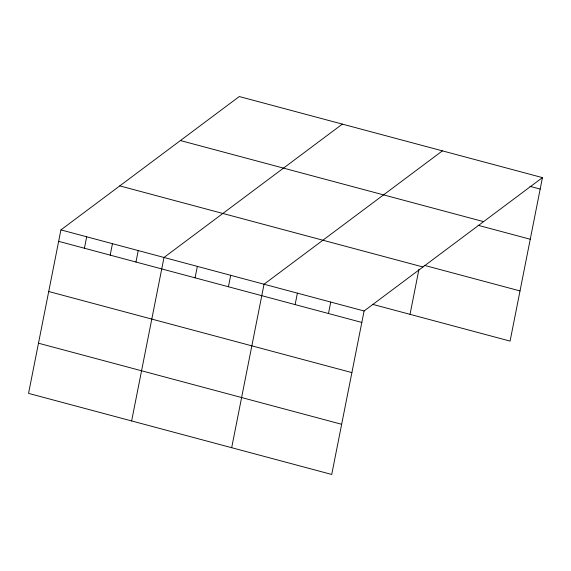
<?xml version="1.0" encoding="UTF-8"?>
<svg xmlns="http://www.w3.org/2000/svg" width="571" height="571" viewBox="0 0 571 571"><rect width="100%" height="100%" fill="white"/><g stroke="black" fill="none" stroke-linecap="round" stroke-linejoin="round"><path stroke-width="0.86" d="M60.919 229.899L28.55 393.376L331.722 474.458L364.091 310.988L542.45 177.624L239.278 96.542L60.919 229.899L364.091 310.988M84.422 248.242L86.685 236.794M110.189 255.13L112.458 243.681M135.962 262.025L138.225 250.576M131.63 420.941L163.998 257.471L342.357 124.107M195.082 277.834L197.345 266.386M228.429 286.756L230.691 275.308M231.676 447.7L264.045 284.23L442.404 150.865M295.128 304.593L297.391 293.144M328.475 313.515L330.745 302.066M410.035 314.343L418.943 269.362M542.45 177.624L510.081 341.101L372.413 304.279M529.924 186.332L540.18 189.072M180.422 140.545L483.594 221.634M478.091 225.295L530.252 239.242M424.246 265.315L520.017 290.932M119.774 185.889L422.947 266.978M58.649 241.347L361.821 322.437M48.721 291.517L351.893 372.606M38.485 343.207L341.658 424.289"/></g></svg>
